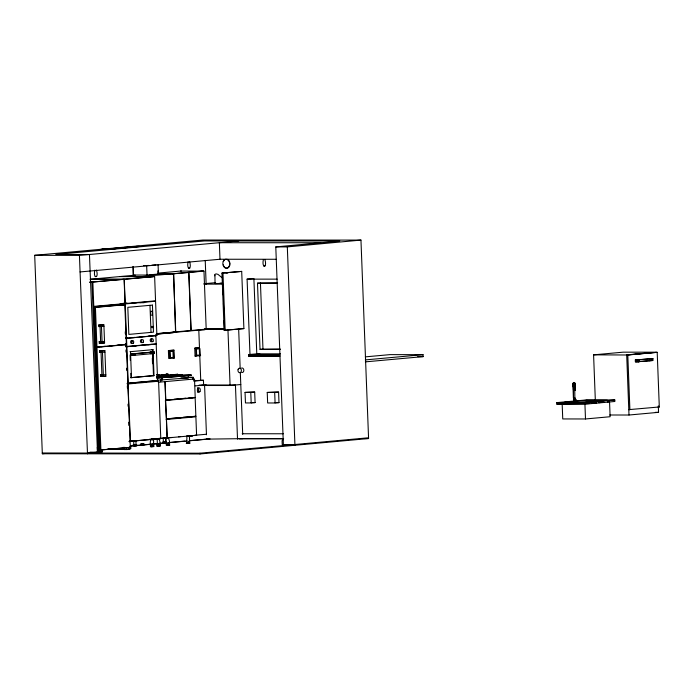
<?xml version="1.0" encoding="UTF-8"?>
<svg xmlns="http://www.w3.org/2000/svg" width="694" height="694" viewBox="0 0 694 694"><rect width="100%" height="100%" fill="white"/><g stroke="black" fill="none" stroke-linecap="round" stroke-linejoin="round"><path stroke-width="1.04" d="M573.062 385.612L573.105 384.268M573.157 385.717L573.418 383.695M573.296 385.803L573.383 384.042M573.478 385.864L573.565 383.973M573.686 386.818L573.6 384.034L573.556 389.169L574.354 389.134M573.886 385.907L573.903 385.135M573.079 384.728L573.149 383.513M573.175 384.866L573.27 383.357L573.53 385.005M573.313 384.979L573.426 383.235L573.617 384.025M574.424 384.25L574.563 382.715L575.083 384.927M574.511 384.372L574.545 383.452M574.597 384.355L574.641 383.617L574.91 384.346M573.071 383.869L573.218 383.053M573.114 384.051L573.487 383.209M573.339 383.409L573.496 382.758M573.348 384.363L573.53 383.843M574.467 383.496L574.302 382.724M574.415 384.268L574.615 383.001M574.606 384.164L574.701 383.183M152.524 327.169C151.717 329.182 151.066 325.243 152.454 326.596M222.297 283.404L215.045 283.568L214.906 274.39L216.086 273.87L218.029 274.39L222.08 277.765M573.444 388.926L573.105 386.489M127.297 384.988L127.948 383.973L158.579 381.223L160.782 438.651L158.64 438.738M573.149 383.244L573.591 382.628L574.155 386.185M574.354 382.68L574.849 389.907L574.363 390.054L573.825 390.028L573.712 386.948M574.537 383.045L575.014 383.999M574.788 383.071L574.823 384.459M574.328 384.008L574.823 383.279M133.664 440.612L133.821 444.828L134.315 444.759M135.026 444.828L136.059 444.733L135.903 440.525M141.212 444.151L141.845 444.169M141.888 445.296L140.5 445.314L142.01 445.201M151.63 445.539C148.88 445.236 150.85 436.89 152.047 439.354M152.749 445.496C153.383 445.652 154.667 438.304 152.246 439.198M158.917 438.599C158.215 437.289 162.396 445.643 158.171 444.993M151.006 445.522L151.492 445.453M159.334 439.146L157.26 439.224L157.963 439.146M152.489 445.505L153.999 445.392L152.94 445.366M157.165 438.625L157.408 444.941L157.894 444.871M167.393 444.108C165.64 444.568 165.71 437.567 167.011 437.714M159.629 444.863L160.401 444.811L158.891 444.923M168.191 437.819C167.618 436.353 171.8 444.16 167.965 444.091M164.01 442.156L162.622 442.173L163.767 442.165M164.148 442.191L166.378 442.017L165.319 441.983M166.768 444.091L166.013 444.117L167.679 444.099M188.716 442.225C189.557 441.453 190.746 434.47 187.111 435.962M186.721 435.945C187.779 440.603 184.396 443.319 188.699 442.269M573.938 398.096L573.782 398.096M574.962 401.297L573.322 401.323L573.791 401.332M573.313 389.117L574.346 388.883M169.7 376.807L167.002 376.903L167.653 376.816M575.187 385.691L575.092 390.002M573.851 389.993L575.421 389.941L575.196 386.844M94.905 270.105C92.623 278.867 99.355 278.867 96.397 270.044M188.117 261.733C186.157 270.539 192.281 270.339 189.618 261.664M189.852 268.118L188.404 268.179M263.39 259.556C261.438 268.361 267.554 268.162 264.891 259.495M265.134 265.941L263.642 266.002M575.161 401.444L574.658 401.479M150.962 439.779L152.949 439.718L152.359 439.701M162.275 438.348L162.57 438.339M167.696 437.923L168.217 437.827M187.848 436.084L188.438 436.066L187.857 436.014M192.325 435.702L191.865 435.641M143.936 445.123L142.738 445.27M166.239 445.201L167.436 445.236M573.374 398.078L573.496 388.866M167.974 374.066L166.031 374.196L166.066 375.228L168.009 375.098L167.974 374.066L166.534 374.196L166.491 375.601L169.31 375.289L168.243 375.176M128.477 247.264L127.115 247.437L129.613 247.29L124.096 247.463L131.86 247.177L129.596 247.203M163.428 437.819L166.413 437.532M151.951 439.267L152.35 439.345M166.881 438.33L168.356 438.27M192.091 435.702L191.752 435.659M187.076 436.491L188.907 436.457L188.326 436.439M574.858 398.061L574.745 389.863M133.56 445.904L135.599 445.964M157.894 375.142L167.584 374.838L158.987 375.376M171.565 375.584L170.585 375.749L171.175 375.81M108.941 249.189L109.695 249.103L102.365 249.311M105.653 249.198L106.434 249.111L100.812 249.38L107.518 249.389M283.378 444.594L275.787 246.908L339.826 240.983L204.478 240.939L55.789 254.438L89.448 254.507L238.797 240.948M275.787 246.908L287.316 246.899L360.958 240.089L368.583 438.53L200.037 453.963L42.325 453.746L34.7 255.305L202.874 240.037L360.958 240.089M250.005 354.877L247.09 279.135L252.946 278.598M204.01 283.733L215.634 282.666M204.687 328.93L206.803 328.739M279.673 356.1L248.582 356.091L248.521 354.591L259.738 353.558L256.78 353.827L253.891 278.511M248.582 356.091L250.621 355.909M206.274 385.005L200.922 385.5L230.087 385.508L240.792 384.519M245.051 392.422L254.689 392.067L255.088 402.589L251.185 402.945L245.459 402.945L245.051 392.422L254.689 392.067M267.233 392.448L278.589 392.093L278.988 402.615L275.084 402.971L267.641 402.971L267.233 392.448L278.589 392.093M208.773 438.929L206.63 439.129L242.865 438.643M42.291 453L200.002 453.208L368.549 437.784M129.448 246.786L128.737 246.847L130.403 246.786L129.683 246.847M108.715 248.834L107.995 248.903L116.271 248.591L111.014 248.903M120.713 247.749L123.306 247.567M131.305 246.786L130.585 246.847L136.163 246.786L135.451 246.856M148.75 265.455L143.519 265.646M151.856 265.177L155.994 264.796M276.056 259.27L219.998 259.252L80.07 271.935L87.505 453.85M133.022 266.678L133.343 275.05L133.205 266.661M135.2 275.171L90.055 279.274L124.105 279.318L125.041 303.59M158.206 273.089L181.394 270.981M150.017 274.772L153.018 274.494M133.343 275.05L147.041 275.058L158.432 274.026L158.067 264.614M142.114 276.533L203.012 270.998M172.641 273.87L188.742 272.508L190.971 330.526M187.718 272.499L203.967 271.12L206.196 329.147L175.556 331.897L173.665 273.87M91.825 282.154L153.608 276.542M89.83 282.232L124.105 279.318M90.949 279.188L124.261 279.3L154.632 276.542L155.56 300.823L93.49 306.427M221.95 273.098L241.694 271.397L243.889 328.583L225.168 330.283L224.145 330.283L221.95 273.098L241.694 271.397M280.402 349.342L260.024 349.325L257.483 283.178L277.6 282.926M124.755 303.174L126.872 302.974M93.829 306.757L123.22 304.093L120.019 304.085M123.879 304.614L94.323 307.295L99.875 451.994L97.039 451.994M95.425 307.407L124.833 304.735L126.36 344.458L96.952 347.13L95.928 347.13L94.401 307.399L95.425 307.407L96.952 347.13M103.935 326.388L98.635 326.614L98.574 325.104L103.883 324.887L104.577 342.931L99.268 343.148L99.207 341.648L100.856 341.491M98.574 325.104L103.883 324.887M156.601 333.693L175.747 331.984L173.517 273.774L157.434 273.748M156.939 333.693L175.747 331.984M156.367 333.996L205.259 329.555L199.855 329.546M156.384 334.317L173.24 332.461M127.592 338.039L125.493 338.23L126.516 338.23L125.206 304.007L124.183 304.007L155.577 301.248L156.896 335.471L125.501 338.377L155.942 335.714M132.814 337.605L134.922 337.371M140.162 336.902L142.313 336.703M148.542 336.139L150.763 335.939M224.145 330.283L243.889 328.583M104.516 341.422L99.207 341.648M99.268 343.148L104.577 342.931M95.928 347.13L98.028 346.939M101.177 346.653L105.375 346.271M109.583 345.89L112.732 345.603M116.93 345.222L120.088 344.935M96.96 347.356L100.899 449.998L99.875 449.998L95.937 347.356L126.369 344.684L130.316 447.326L99.806 450.111M156.254 343.868L125.814 346.54L126.837 346.54L126.525 338.386M128.98 346.479L125.822 346.766L156.263 344.094M133.179 346.098L136.328 345.812M140.526 345.43L143.684 345.144M147.883 344.762L152.081 344.38M104.933 352.17L99.624 352.396L99.563 350.886L104.872 350.67L105.852 376.226L100.543 376.443L100.491 374.942L102.131 374.795M99.563 350.886L104.872 350.67M99.624 352.396L101.263 352.248M129.986 351.711L153.01 349.663L154.007 375.636L130.472 377.683M133.673 353.74L151.266 352.144M173.968 350.166L169.536 350.574L169.839 358.46L168.703 358.46L168.399 350.565L173.968 350.166L174.272 358.061L169.588 358.382M199.438 347.859L195.89 348.18L196.194 356.074L195.057 356.065L194.754 348.18L199.187 347.772M132.84 353.923L154.372 351.971L154.432 353.472L132.901 355.423L130.628 355.423L134.87 355.25L134.81 353.74L130.567 353.923L132.84 353.923L132.901 355.423M173.5 350.93L169.483 351.242L173.5 350.93L173.752 357.384L169.735 357.696L170.299 357.705L170.056 351.242M196.411 348.848L199.863 348.535L200.106 354.998L196.09 355.311L196.662 355.311L196.411 348.848L195.847 348.848L199.291 348.535L199.542 354.998L200.106 354.998M260.024 349.325L280.142 349.073M195.057 356.065L200.627 355.666M105.792 374.725L100.491 374.942M100.543 376.443L105.852 376.226M158.527 375.549L158.484 374.517L158.067 375.593M158.883 374.89L156.939 375.02L158.883 374.89L158.926 375.922L156.983 376.053M161.693 375.107L165.953 374.916M168.521 375.567L168.486 374.534L168.061 375.601M171.201 375.567L170.698 374.578L171.158 374.534L171.106 375.862M365.339 356.863L389.933 354.634L423.036 354.669L423.114 356.621L365.365 361.86M172.303 375.541L172.728 374.534L172.312 375.61L172.771 375.567L170.195 375.575L175.157 375.393M162.249 375.627L164.192 375.497L164.235 376.53L162.292 376.66L162.249 375.627L163.272 376.764L160.887 377.016M171.071 374.829L173.014 374.699L173.049 375.732L172.546 375.732L172.502 374.699L173.014 374.699M175.686 374.413L177.629 374.283L177.673 375.315L175.729 375.445L175.686 374.413L176.189 374.413L176.233 375.445L175.729 375.445M175.851 374.578L176.311 374.534L175.894 375.61L175.851 374.578L177.89 374.543L177.924 375.575M162.535 375.896L163.003 375.853L162.578 376.929L162.535 375.896L164.573 375.853L164.148 376.929L164.573 375.853M166.491 375.601L167.601 375.359L164.834 375.272M177.89 374.543L177.464 375.619L175.894 375.61M156.809 377.571L191.154 374.942L191.171 375.454L156.827 378.091M156.671 377.961L177.742 376.538M179.841 376.348L188.265 375.575L188.36 377.9L156.757 380.286M365.287 359.908L423.036 354.669M155.586 380.685L127.228 383.253L128.251 383.253L126.846 346.766M127.158 383.374L157.659 380.59L156.636 380.59M187.207 377.441L193.418 377.371L193.505 379.505M158.267 382.247L194.502 378.985L195.214 397.48L165.805 400.143L165.094 381.657L164.608 381.665M193.6 380.72L203.429 380.243L203.62 385.127L195.17 385.89M193.93 381.101L203.429 380.243M595.322 399.952L593.587 354.851L623.143 352.17L656.246 352.196L626.691 354.886L628.998 415.021L609.774 414.995M626.769 354.99L657.201 352.318L659.3 406.97L628.868 409.634L629.892 409.634L627.792 354.99L657.201 352.318M165.831 400.048L170.03 399.666M174.237 399.284L178.436 398.903M181.585 398.616L185.792 398.235M188.942 397.948L193.14 397.575M165.745 400.455L195.153 397.783L195.864 416.279L166.456 418.942L165.398 400.455M635.322 359.96L639.148 359.874L639.226 361.756L635.392 361.843L635.322 359.96L652.941 358.625L653.019 360.507L635.392 361.843M650.538 358.711L637.725 359.874L637.803 361.756L650.608 360.594M650.174 360.498L649.185 360.594L652.03 360.594L651.961 358.711L649.116 358.711L652.941 358.625M167.532 418.751L181.186 417.51M183.285 417.32L195.864 416.279M166.135 419.471L195.882 416.799L196.593 435.294L129.162 441.384M178.479 436.778L180.64 436.578M194.641 435.312L206.5 434.236M556.805 402.624L586.361 399.944L614.797 399.97L614.858 401.479L585.294 404.16L556.857 404.134L556.805 402.624L585.242 402.659L614.797 399.97M129.162 441.453L163.055 438.304M163.888 437.853L172.416 437.454M188.525 435.615L192.62 435.693L187.979 436.066M586.898 400.264L564.231 402.32L584.704 402.338L607.371 400.282L586.898 400.264L586.951 401.765L575.083 402.841M556.857 404.134L562.14 403.648M607.406 401.895L609.549 401.696L610.13 416.73L585.493 418.968L562.747 418.942L562.166 403.908L589.197 403.544M591.34 403.353L596.701 402.867M598.844 402.667L604.196 402.182M42.325 453.746L44.477 453.555M132.337 445.869L130.186 446.06L133.465 445.869M136.649 445.479L139.884 445.184M144.196 444.793L162.509 443.128M167.896 442.642L185.133 441.072M189.445 440.681L208.842 438.92M136.709 445.574L141.021 445.184M144.257 444.889L163.68 443.128M167.991 442.737L187.415 440.968M189.575 440.777L210.074 438.912M99.875 449.998L130.316 447.326M97.854 451.915L102.339 451.768L102.27 449.894M124.131 449.53L126.976 449.539L126.907 447.656L124.061 447.656L124.131 449.53L125.77 449.382M128.798 449.261L129.683 449.183L129.605 447.023M87.479 453.095L99.372 452.028L92.849 282.154L89.647 282.146M99.875 451.994L102.339 451.768M126.976 449.539L129.44 449.313L129.37 447.43M628.998 415.021L658.554 412.331L658.311 405.895M34.7 255.305L79.428 255.401L89.448 254.507L97.49 452.202L90.029 452.184M102.99 249.189L110.867 249.042L105.184 249.32M157.304 376.391L163.255 376.243L156.948 376.59M167.523 375.584L164.539 375.792M157.321 376.903L158.813 376.799M177.135 375.593L173.543 375.792M177.334 375.94L176.701 376.018L179.373 375.888M574.649 398.07L575.1 398.009M129.448 441.271L129.943 441.202L129.31 441.184M129.431 441.87L129.535 441.792M141.281 444.073L140.457 444.186L143.259 444.039M134.358 445.886L133.864 445.956L134.775 445.964M151.11 446.572L150.32 446.658L151.674 446.667M168.555 445.184L168.668 445.106M151.535 446.58L151.431 446.667M159.195 446.034L160.444 445.938L158.779 445.964M574.762 390.028L575.074 386.81M156.896 376.816L159.698 376.755M574.753 398.07L573.86 398.104M168.278 437.749L166.586 437.784M165.562 442.035L164.582 442.139M134.324 444.724L133.092 444.837L134.454 444.845M142.695 444.143L144.205 444.03L143.155 443.995M135.313 444.811L136.822 444.698L135.764 444.672M164.174 443.188L162.7 443.275L164.331 443.284M164.912 443.258L166.1 443.11M188.456 442.243L189.965 442.13L189.315 442.095M143.432 445.262L142.452 445.279M135.356 445.938L136.865 445.826L136.215 445.791M168.252 444.073L169.761 443.96L168.373 443.978M157.911 444.837L156.679 444.949L158.032 444.958M151.752 445.435L150.277 445.531L151.908 445.531M187.762 443.301L186.278 443.388L187.64 443.397M188.499 443.371L190.009 443.258L188.621 443.275M168.295 445.201L169.804 445.088L168.416 445.106M158.206 445.982L156.723 446.077L158.926 445.921M158.935 446.051L159.689 445.973L159.056 445.956M137.585 246.639L139.919 246.422L137.004 246.665M181.195 374.578C177.291 374.89 185.281 374.37 181.325 374.699M174.272 375.515L172.676 375.645L173.561 375.688M171.895 437.541L171.592 437.567M164.461 443.171L163.446 443.258L164.053 443.284M164.625 443.266L165.666 443.171L164.756 443.162M188.213 443.388L188.863 443.266M152.741 445.531L151.769 445.574M168.009 445.218L168.547 445.227M158.492 445.973L157.451 446.069L158.076 446.086M158.648 446.069L159.186 446.077M129.197 447.647L130.94 447.491L130.298 447.457M151.812 446.702L154.042 446.52L152.984 446.494M152.298 446.684L153.096 446.537M129.188 448.74L130.984 448.619L129.934 448.584M177.968 374.873C182.201 374.838 173.899 375.012 178.089 374.994M160.999 375.948L162.778 375.879M159.603 376.668L161.025 376.616M158.674 377.198L160.097 377.146M137.143 246.613L133.265 246.63L138.67 246.361L135.53 246.639L136.753 246.622M158.362 438.625L157.226 438.634M152.116 439.276L149.149 439.285M164.409 443.145L164.903 443.128M188.221 442.286L187.267 442.321M164.192 443.319L164.678 443.301M141.975 444.203L142.47 444.186M134.584 444.871L135.078 444.854M188.482 443.24L187.397 443.405M167.532 444.143L168.017 444.125M187.77 443.431L188.95 443.232M142.018 445.331L142.513 445.314M167.575 445.27L168.061 445.253M158.215 446.121L158.7 446.103M128.754 448.792L130.168 448.636M219.955 283.178L222.601 283.161M163.94 375.211L167.089 375.159M174.715 375.497L177.525 375.367M172.615 375.818L176.059 375.515L175.14 375.489M160.583 376.721L165.319 376.668L157.33 377.232M163.68 442.199L164.287 442.156M187.311 443.449L187.918 443.397M134.124 444.889L134.731 444.837M141.55 445.34L142.166 445.296M157.703 445.001L158.31 444.949M168.286 445.071L168.755 445.062M167.107 445.279L167.722 445.227M151.344 446.71L151.951 446.658M159.004 375.896L160.106 375.879M157.85 376.001L167.028 375.497L166.447 374.569L168.486 374.534M161.424 376.703L162.734 376.703L162.292 376.66M158.275 377.111L156.965 377.111M188.334 435.832L188.959 435.849M152.368 439.094L153.001 439.111M121.728 247.81L113.374 248.461L118.917 248.279L118.362 248.244M320.706 242.753L219.356 242.718L219.998 259.252M247.09 279.135L277.114 279.144M203.949 284.124L222.705 284.124M205.224 328.748L224.665 328.756M204.643 329.225L224.44 329.225L224.11 320.637M248.521 354.591L279.621 354.599M250.04 355.961L280.064 355.97M251.271 402.589L255.088 402.589M275.796 402.615L278.988 402.615M242.197 433.75L283.343 433.767M364.246 438.53L368.583 438.53M238.606 438.643L283.534 438.651M239.283 438.729L283.638 438.738M294.907 444.594L282.224 444.594L282.102 441.211A1.509 1.154 84.7 0 1 283.195 439.71M121.944 247.637L120.036 247.697L121.355 247.749M122.586 247.637L127.618 247.567L121.875 247.697M180.509 271.059L203.967 271.12M158.319 273.67L173.448 273.688M120.504 276.507L154.632 276.542M119.62 276.585L152.715 276.62M257.483 283.178L276.793 283.195M132.224 302.688L136.553 302.697M139.806 302.697L144.144 302.705M124.755 303.59L125.189 303.582L124.261 279.3M113.2 304.605L124.833 304.735M200.054 329.633L204.374 329.633M190.624 330.526L191.119 330.518L188.889 272.49M173.535 332.235L175.703 332.235M172.65 332.313L174.81 332.322M165.71 332.773L173.248 332.782M155.872 335.471L156.896 335.471M125.336 344.458L126.36 344.458M125.345 344.684L126.369 344.684M194.754 348.18L195.89 348.18M151.986 349.663L153.01 349.663M168.399 350.565L169.536 350.574M154.372 351.971L150.121 352.144L152.402 352.144L152.454 353.654L150.182 353.645M152.914 353.472L154.432 353.472M256.78 353.827L280.489 353.853M593.587 354.851L627.792 354.99M417.771 356.612L423.114 356.621M173.752 357.384L173.179 357.384L172.936 350.93M173.136 358.061L174.272 358.061M166.031 374.196L166.534 374.196M177.126 374.283L177.629 374.283M156.913 374.517L158.484 374.517M170.698 374.578L172.728 374.534M168.052 374.916L191.154 374.942M166.066 375.228L166.577 375.228M188.022 375.454L191.171 375.454M163.689 375.497L164.192 375.497M152.984 375.636L154.007 375.636M158.423 375.922L158.926 375.922M163.723 376.53L164.235 376.53M162.578 376.929L164.608 376.894M188.091 377.363L193.418 377.371M180.969 377.9L188.36 377.9M127.948 383.973L130.481 441.401L129.457 441.401M199.065 385.127L203.62 385.127M194.19 397.48L195.214 397.48M586.951 401.765L594.498 401.774M658.276 406.97L659.3 406.97M655.353 412.331L658.554 412.331M195.569 435.294L196.593 435.294M188.525 435.693L192.62 435.693M163.958 438.079L167.185 437.966L166.473 419.471M158.961 438.304L163.064 438.382M157.703 438.747L159.837 438.755M152.559 438.955L156.653 438.964M129.5 441.046L133.595 441.054M122.959 447.422L125.093 447.43M108.333 449.165L124.347 449.183M107.44 449.244L124.53 449.261M122.005 247.879L122.838 247.905L120.374 248.07L125.085 247.793L118.665 248.07M172.528 376.469L172.971 376.495L170.299 376.625M96.605 276.472L95.191 276.55M573.097 388.909L573.539 398.087M163.385 442.139L163.22 437.931M573.903 390.002L573.799 386.905M574.285 382.854L574.216 383.435M573.218 383.348L573.556 384.094M574.667 382.958L574.988 384.181M574.719 383.591L574.502 382.836L574.571 383.496M573.886 382.784L574.025 383.461M573.53 383.001L573.704 383.626M574.779 383.53L575.205 385.786M574.424 383.374L574.684 384.381M574.216 383.357L574.667 389.915M574.007 383.392L574.138 384.355M573.808 383.461L573.921 384.363M573.643 383.582L573.695 384.606M573.513 383.721L573.617 384.97M573.435 383.895L573.6 385.118M214.715 275.006L214.81 275.813M575.014 384.519L575.074 385.977M574.892 384.407L574.927 385.56M574.727 384.329L574.866 386.81M574.12 384.303L574.242 385.5M573.817 384.493L573.964 386.159M573.756 384.459L573.808 386.107M573.539 384.71L573.686 386.029M575.109 385.604L575.144 387.018M574.988 385.526L575.074 387.009M574.224 385.465L574.25 387.122M574.025 385.508L574.224 387.139M573.851 385.578L574.033 387.131M573.721 385.656L573.869 387.105M573.634 385.751L573.756 387.079M574.918 386.792L575.014 389.907M574.224 385.786L574.476 389.924M574.059 385.838L574.302 389.933M573.938 386.862L574.172 390.054M638.168 359.969L638.237 361.843M636.303 359.874L636.381 361.756M585.242 402.659L585.294 404.16M584.921 403.934L585.493 418.968M287.316 246.899L294.941 445.348M274.685 392.448L275.084 402.971M260.432 282.909L262.974 349.056M250.786 392.422L251.185 402.945M238.649 328.843L240.176 368.462M240.332 372.739L242.7 434.314M237.522 439.137L235.439 385.014L204.557 385.005L206.465 434.8M227.953 329.824L230.087 385.508M222.974 273.098L225.168 330.283M222.748 285.199L223.121 294.863M223.451 303.452L223.815 313.124M205.224 260.38L206.135 284.15M198.788 329.824L200.722 380.147M200.002 453.208L200.037 453.963M192.533 377.449L192.611 379.583M171.574 374.829L171.618 375.862M164.946 381.665L167.107 437.966M165.458 437.836L165.623 442.052M162.058 377.579L162.075 378.1M157.902 270.903L158.024 274.043M161.945 377.97L162.04 380.295M160.652 379.557L160.73 381.691M155.829 334.473L157.607 380.607M152.498 349.663L152.585 351.832M152.671 353.992L153.495 375.636L130.984 377.683L130.819 373.355M152.324 358.321L152.533 363.734M149.973 305.325L151.014 332.383M146.651 265.629L147.041 275.058M130.498 351.711L131.496 377.683M130.108 354.955L130.316 360.368M124.07 303.113L124.157 305.273M125.25 331.81L125.336 333.953M125.701 343.478L125.709 345.794M125.952 349.984L126.03 352.127M126.646 368.228L126.733 370.379M127.332 386.046L127.418 388.18M128.026 404.142L128.112 406.276M128.72 422.238L128.85 425.431M125.38 343.565L125.458 345.725M123.185 303.191L123.272 305.351M101.419 325.113L102.113 343.148M102.408 350.895L103.389 376.452M100.057 326.614L100.63 341.648M101.046 352.396L101.914 374.942M91.964 282.232L98.487 452.106M97.49 452.202L97.299 447.318A1.509 1.006 -89.9 0 1 98.357 448.732M79.428 255.401L80.07 271.935M574.233 386.749L574.302 388.883M574.068 386.775L574.172 389.152M573.964 389.169L573.877 385.855M573.704 386.792L573.756 389.169M573.374 386.385L573.435 389.134L573.218 386.428M573.365 385.109L573.305 386.775M573.209 385.187L573.166 386.723M573.088 385.283L573.071 386.671M141.697 342.55A1.509 0.989 -89.9 0 1 140.405 341.214A1.509 0.989 -89.9 0 1 141.585 339.652M132.155 343.27A1.509 0.989 -89.9 0 1 130.784 342.845A1.509 0.989 -89.9 0 1 131.071 340.754A1.509 0.989 -89.9 0 1 132.433 341.179M151.908 341.24A1.509 0.989 -89.9 0 1 150.511 341.361A1.509 0.989 -89.9 0 1 150.433 339.236A1.509 0.989 -89.9 0 1 151.821 339.114M197.426 387.833A2.256 1.483 -89.9 0 1 198.605 389.915A2.256 1.483 -89.9 0 1 197.59 392.188M241.573 368.063A2.256 1.718 84.8 0 1 243.828 370.24A2.256 1.718 84.8 0 1 241.746 372.418M226.071 273.028A4.138 3.123 84.8 0 1 227.684 273.037M227.242 259.33A4.52 3.435 84.8 0 1 229.072 266.869A4.52 3.435 84.8 0 1 223.242 264.848M223.451 261.43A4.52 3.435 84.8 0 1 224.648 259.773M575.604 400.056A0.894 0.876 -79.6 0 1 574.276 400.49A0.894 0.876 -79.6 0 1 574.216 399.067A0.894 0.876 -79.6 0 1 575.578 399.371M574.988 399.085A0.894 0.876 -79.6 0 1 575.179 399.51M573.634 400.247A0.894 0.876 -79.6 0 1 573.947 398.859M152.697 326.865C153.357 329.572 154.12 324.827 152.697 326.865M134.254 246.587L137.238 246.422L134.254 246.587M172.659 375.124L176.042 375.003L172.659 375.124M179.963 375.714L182.669 375.61L179.963 375.714M167.002 375.853L169.7 375.749L167.002 375.853M129.952 246.977L133.448 247.038L127.87 247.099L130.836 246.908L129.952 246.977M132.745 441.08L133.3 441.063L132.745 441.08M155.803 438.99L156.367 438.972L155.846 438.981M152.437 305.1L127.809 307.338L128.841 334.404L153.478 332.166L152.437 305.1M152.324 311.224L150.555 311.38L150.702 315.215L152.472 315.059L152.324 311.224M143.268 342.125A1.509 0.989 -89.9 0 0 142.73 339.652A1.509 0.989 -89.9 0 0 141.593 341.604A1.509 0.989 -89.9 0 0 143.268 342.125M133.482 343.01A1.509 0.989 -89.9 0 0 132.944 340.537A1.509 0.989 -89.9 0 0 131.808 342.489A1.509 0.989 -89.9 0 0 133.482 343.01M153.044 341.24A1.509 0.989 -89.9 0 0 152.507 338.759A1.509 0.989 -89.9 0 0 151.37 340.711A1.509 0.989 -89.9 0 0 153.044 341.24M199.941 391.546A2.256 1.483 -89.9 0 0 199.135 387.833A2.256 1.483 -89.9 0 0 197.426 390.757A2.256 1.483 -89.9 0 0 199.941 391.546M238.137 369.329A2.256 1.718 84.8 0 0 239.751 372.713A2.256 1.718 84.8 0 0 241.113 369.329A2.256 1.718 84.8 0 0 238.137 369.329M223.208 261.447A4.52 3.435 84.8 0 0 226.452 268.214A4.52 3.435 84.8 0 0 229.167 261.456A4.52 3.435 84.8 0 0 223.208 261.447M575.387 400.507A0.989 0.963 -79.6 0 0 575.109 398.824A0.989 0.963 -79.6 0 0 573.817 399.926A0.989 0.963 -79.6 0 0 575.387 400.507M575.638 400.49A0.894 0.876 -79.6 0 0 575.378 398.963A0.894 0.876 -79.6 0 0 574.207 399.961A0.894 0.876 -79.6 0 0 575.638 400.49"/></g></svg>
